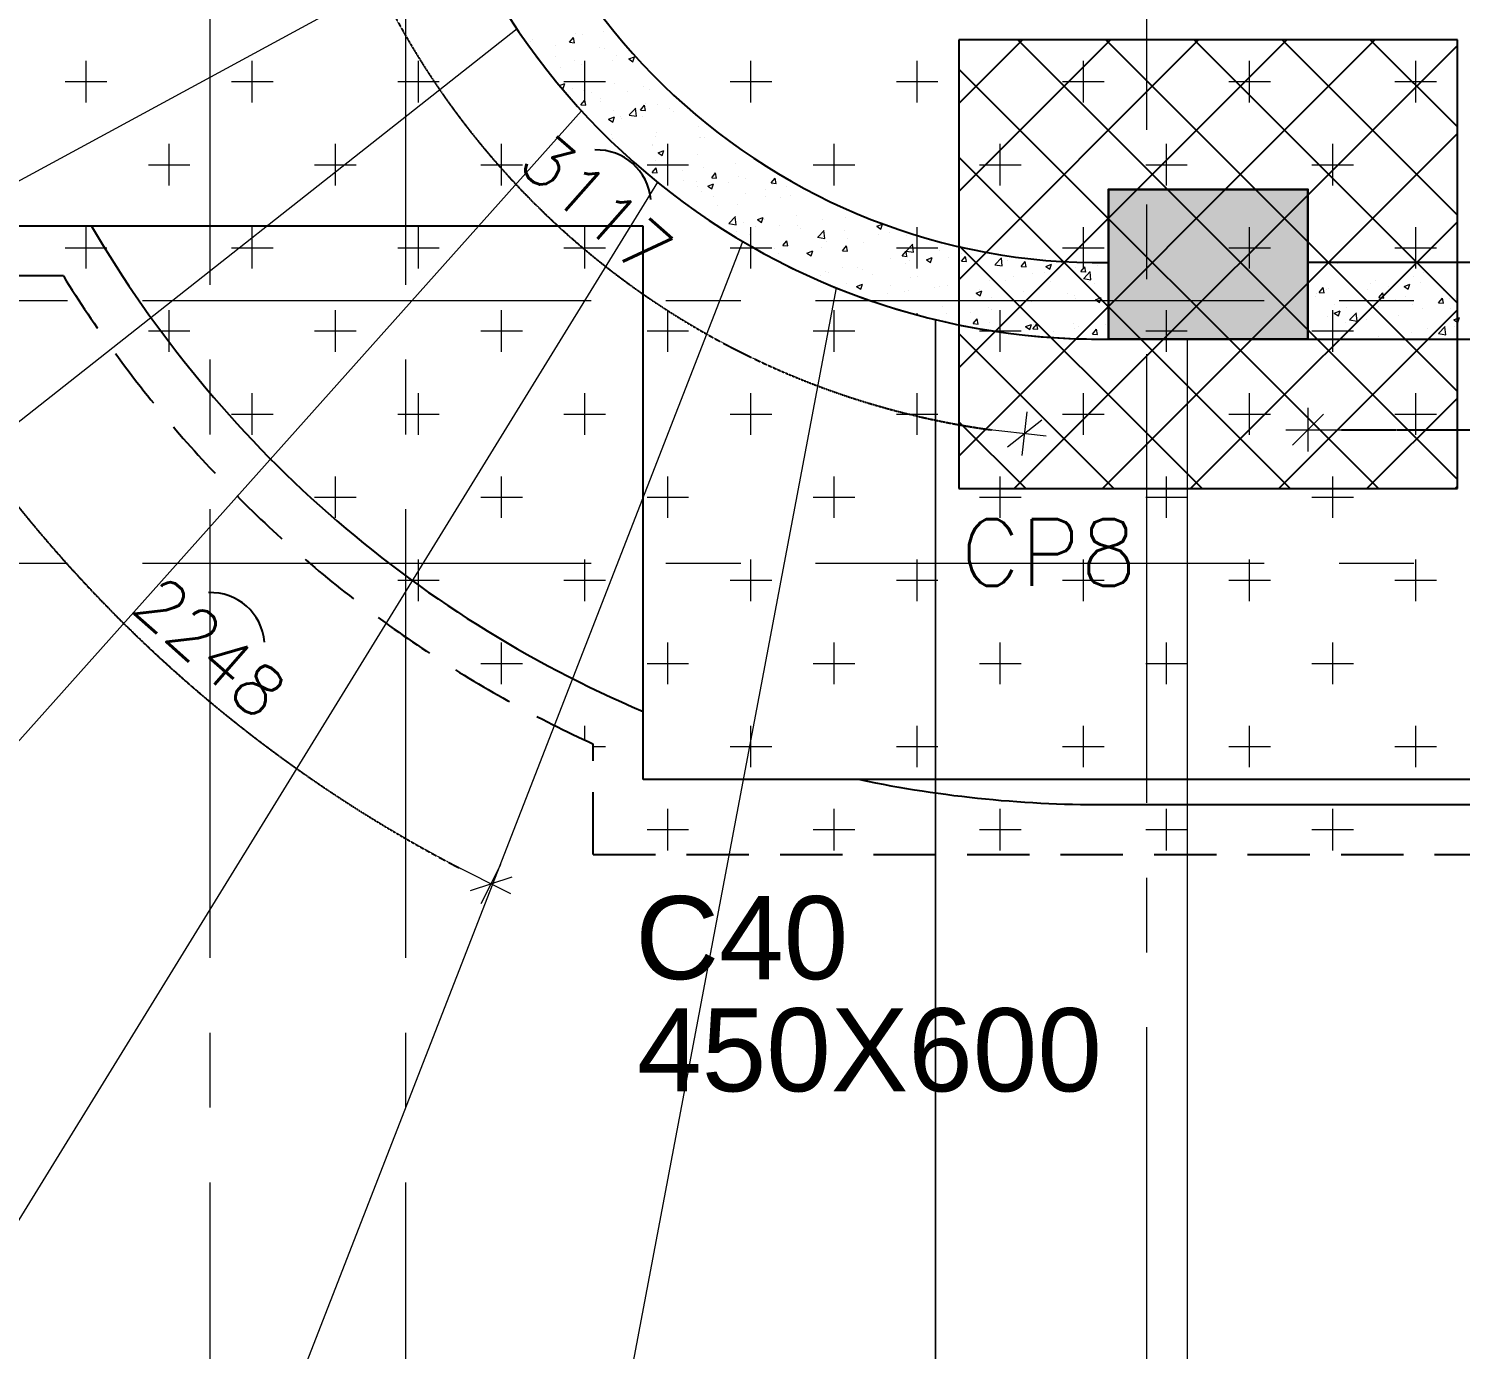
# Model space of a CAD drawing. Header units: inches. Extents: x 1472972 to 1563198, y -500444 to -382436.
# Drawn here: x 1494640 to 1498947, y -426063 to -422091 of the extents above; entities that cross this region are included whole.
import ezdxf
from ezdxf.enums import TextEntityAlignment as Align

# ---------------------------------------------------------------- set-up
doc = ezdxf.new("R2010")
doc.units = ezdxf.units.IN
doc.header["$MEASUREMENT"] = 0
for name, pattern in [('( Hidden )', [0.375, 0.25, -0.125]), ('CONTINOUS', [0]), ('DOT', [0.25, 0, -0.25]), ('HIDDEN', [0.375, 0.25, -0.125]), ('SKY CITY 100MT BASEMENT AND HP COLUMN GRID$0$CENTER2', [1.125, 0.75, -0.125, 0.125, -0.125])]:
    doc.linetypes.add(name, pattern=pattern)
for name, color, linetype, lineweight in [('HATCH', 7, 'Continuous', 18), ('R C C  HATCH', 8, 'Continuous', 18), ('RAMP', 8, 'Continuous', 9), ('SKY CITY 100MT BASEMENT AND HP COLUMN GRID$0$cen-line', 8, 'SKY CITY 100MT BASEMENT AND HP COLUMN GRID$0$CENTER2', 0)]:
    doc.layers.add(name, color=color, linetype=linetype, lineweight=lineweight)
for name, color, linetype in [('S- COL. UP TO BAS', 6, 'Continuous'), ('S-CAP', 112, 'Continuous'), ('S-CAP HATCH', 8, 'Continuous'), ('S-CAP NO', 112, 'Continuous'), ('S-COL. UP TO BAS. HATCH', 6, 'Continuous'), ('S-COLUMN NO', 7, 'Continuous'), ('S-COLUMN SIZE', 12, 'Continuous'), ('S-DIAPHRAGM WALL', 1, 'Continuous'), ('S-FOOTING', 4, 'Continuous'), ('S-PCC', 7, 'HIDDEN'), ('S-RCC WALL', 6, 'Continuous')]:
    doc.layers.add(name, color=color, linetype=linetype)
doc.styles.add('ARIAL', font='arial.ttf')
doc.styles.add('Roman', font='romans')
doc.styles.add('ROMANSE', font='romans.shx', dxfattribs={"width": 0.85})

# ---------------------------------------------------------------- blocks, each defined once
blk = doc.blocks.new('_Oblique')
at = {"color": 0, "linetype": 'ByBlock', "lineweight": -2}
blk.add_line((-0.5, -0.5), (0.5, 0.5), dxfattribs=at)
blk = doc.blocks.new('VAIS-2020.')
at = {"linetype": 'Continuous', "lineweight": 18, "ltscale": 750}
for p, q in [((0, -0.659), (0, 0.659)), ((0.659, 0), (-1.318, 0))]:
    blk.add_line(p, q, dxfattribs=at)
at = {"linetype": 'Continuous', "lineweight": 18, "ltscale": 750, "xscale": 0.9322988575902479, "yscale": 0.9322988575902479, "zscale": 0.9322988575902479, "rotation": 180}
blk.add_blockref('_Oblique', (0, 0), dxfattribs=at)

msp = doc.modelspace()

# ---------------------------------------------------------------- hatches: boundary and pattern name
at = {"layer": 'RAMP'}
h = msp.add_hatch(dxfattribs=at)
h.set_pattern_fill('ANSI31', color=8, scale=7500, angle=45)
edge = h.paths.add_edge_path()
edge.add_line((1497367.8, -429124.4), (1505554.9, -429124.4))
edge.add_line((1505554.9, -429124.4), (1505554.9, -423024.4))
edge.add_line((1505554.9, -423024.4), (1497887.9, -423024.4))
edge.add_arc((1497862.9, -420909.5), 2115.1, 256.4614, 270.6758, ccw=False)
edge.add_line((1497367.8, -422965.8), (1497367.8, -429124.4))
at = {"layer": 'S-COL. UP TO BAS. HATCH'}
h = msp.add_hatch(color=6, dxfattribs=at)
h.dxf.hatch_style = 1
h.paths.add_polyline_path([(1497887.9, -423024.4), (1497887.9, -422574.4), (1498487.9, -422574.4), (1498487.9, -423024.4)])
at = {"layer": 'S-DIAPHRAGM WALL', "true_color": 0x828282}
h = msp.add_hatch(color=8, dxfattribs=at)
h.dxf.hatch_style = 1
h.paths.add_polyline_path([(1476764.5, -386180.6), (1477769.1, -460913.6), (1517028.6, -460913.6), (1517028.6, -420907.7), (1519026.1, -420907.7), (1519026.1, -386180.6)], flags=16)
h.paths.add_polyline_path([(1476156.4, -385580.6), (1477177.1, -461513.6), (1517628.6, -461513.6), (1517628.6, -421507.7), (1519626.1, -421507.7), (1519626.1, -385580.6)])

# ---------------------------------------------------------------- linework, layer by layer
at = {"layer": 'HATCH', "color": 8, "linetype": 'Continuous'}
for p, q in [((1494812.5, -422312.5), (1494812.5, -422187.5)), ((1495312.5, -422312.5), (1495312.5, -422187.5)), ((1495812.5, -422312.5), (1495812.5, -422187.5)), ((1496312.5, -422312.5), (1496312.5, -422187.5)), ((1496812.5, -422312.5), (1496812.5, -422187.5)), ((1497312.5, -422312.5), (1497312.5, -422187.5)), ((1497812.5, -422312.5), (1497812.5, -422187.5)), ((1498312.5, -422312.5), (1498312.5, -422187.5)), ((1498812.5, -422312.5), (1498812.5, -422187.5)), ((1494750, -422250), (1494875, -422250)), ((1495250, -422250), (1495375, -422250)), ((1495750, -422250), (1495875, -422250)), ((1496250, -422250), (1496375, -422250)), ((1496750, -422250), (1496875, -422250)), ((1497250, -422250), (1497375, -422250)), ((1497750, -422250), (1497875, -422250)), ((1498250, -422250), (1498375, -422250)), ((1498750, -422250), (1498875, -422250)), ((1495062.5, -422562.5), (1495062.5, -422437.5)), ((1495562.5, -422562.5), (1495562.5, -422437.5)), ((1496062.5, -422562.5), (1496062.5, -422437.5)), ((1496562.5, -422562.5), (1496562.5, -422437.5)), ((1497062.5, -422562.5), (1497062.5, -422437.5)), ((1497562.5, -422562.5), (1497562.5, -422437.5)), ((1498062.5, -422562.5), (1498062.5, -422437.5)), ((1498562.5, -422562.5), (1498562.5, -422437.5)), ((1495000, -422500), (1495125, -422500)), ((1495500, -422500), (1495625, -422500)), ((1496000, -422500), (1496125, -422500)), ((1496500, -422500), (1496625, -422500)), ((1497000, -422500), (1497125, -422500)), ((1497500, -422500), (1497625, -422500)), ((1498000, -422500), (1498125, -422500)), ((1498500, -422500), (1498625, -422500)), ((1494812.5, -422812.5), (1494812.5, -422687.5)), ((1495312.5, -422812.5), (1495312.5, -422687.5)), ((1495812.5, -422812.5), (1495812.5, -422687.5)), ((1496312.5, -422812.5), (1496312.5, -422687.5)), ((1496812.5, -422812.5), (1496812.5, -422687.5)), ((1497312.5, -422812.5), (1497312.5, -422687.5)), ((1497812.5, -422812.5), (1497812.5, -422687.5)), ((1498312.5, -422812.5), (1498312.5, -422687.5)), ((1498812.5, -422812.5), (1498812.5, -422687.5)), ((1494750, -422750), (1494875, -422750)), ((1495250, -422750), (1495375, -422750)), ((1495750, -422750), (1495875, -422750)), ((1496250, -422750), (1496375, -422750)), ((1496750, -422750), (1496875, -422750)), ((1497250, -422750), (1497375, -422750)), ((1497750, -422750), (1497875, -422750)), ((1498250, -422750), (1498375, -422750)), ((1498750, -422750), (1498875, -422750)), ((1495062.5, -423062.5), (1495062.5, -422937.5)), ((1495562.5, -423062.5), (1495562.5, -422937.5)), ((1496062.5, -423062.5), (1496062.5, -422937.5)), ((1496562.5, -423062.5), (1496562.5, -422937.5)), ((1497062.5, -423062.5), (1497062.5, -422937.5)), ((1497562.5, -423062.5), (1497562.5, -422937.5)), ((1498062.5, -423062.5), (1498062.5, -422937.5)), ((1498562.5, -423062.5), (1498562.5, -422937.5)), ((1495000, -423000), (1495125, -423000)), ((1495500, -423000), (1495625, -423000)), ((1496000, -423000), (1496125, -423000)), ((1496500, -423000), (1496625, -423000)), ((1497000, -423000), (1497125, -423000)), ((1497500, -423000), (1497625, -423000)), ((1498000, -423000), (1498125, -423000)), ((1498500, -423000), (1498625, -423000)), ((1495312.5, -423312.5), (1495312.5, -423187.5)), ((1495812.5, -423312.5), (1495812.5, -423187.5)), ((1496312.5, -423312.5), (1496312.5, -423187.5)), ((1496812.5, -423312.5), (1496812.5, -423187.5)), ((1497312.5, -423312.5), (1497312.5, -423187.5)), ((1497812.5, -423312.5), (1497812.5, -423187.5)), ((1498312.5, -423312.5), (1498312.5, -423187.5)), ((1498812.5, -423312.5), (1498812.5, -423187.5)), ((1495250, -423250), (1495375, -423250)), ((1495750, -423250), (1495875, -423250)), ((1496250, -423250), (1496375, -423250)), ((1496750, -423250), (1496875, -423250)), ((1497250, -423250), (1497375, -423250)), ((1497750, -423250), (1497875, -423250)), ((1498250, -423250), (1498375, -423250)), ((1498750, -423250), (1498875, -423250)), ((1495562.5, -423562.5), (1495562.5, -423437.5)), ((1496062.5, -423562.5), (1496062.5, -423437.5)), ((1496562.5, -423562.5), (1496562.5, -423437.5)), ((1497062.5, -423562.5), (1497062.5, -423437.5)), ((1497562.5, -423562.5), (1497562.5, -423437.5)), ((1498062.5, -423562.5), (1498062.5, -423437.5)), ((1498562.5, -423562.5), (1498562.5, -423437.5)), ((1495500, -423500), (1495625, -423500)), ((1496000, -423500), (1496125, -423500)), ((1496500, -423500), (1496625, -423500)), ((1497000, -423500), (1497125, -423500)), ((1497500, -423500), (1497625, -423500)), ((1498000, -423500), (1498125, -423500)), ((1498500, -423500), (1498625, -423500)), ((1495812.5, -423812.5), (1495812.5, -423687.5)), ((1496312.5, -423812.5), (1496312.5, -423687.5)), ((1496812.5, -423812.5), (1496812.5, -423687.5)), ((1497312.5, -423812.5), (1497312.5, -423687.5)), ((1497812.5, -423812.5), (1497812.5, -423687.5)), ((1498312.5, -423812.5), (1498312.5, -423687.5)), ((1498812.5, -423812.5), (1498812.5, -423687.5)), ((1495750, -423750), (1495875, -423750)), ((1496250, -423750), (1496375, -423750)), ((1496750, -423750), (1496875, -423750)), ((1497250, -423750), (1497375, -423750)), ((1497750, -423750), (1497875, -423750)), ((1498250, -423750), (1498375, -423750)), ((1498750, -423750), (1498875, -423750)), ((1496062.5, -424062.5), (1496062.5, -423937.5)), ((1496562.5, -424062.5), (1496562.5, -423937.5)), ((1497062.5, -424062.5), (1497062.5, -423937.5)), ((1497562.5, -424062.5), (1497562.5, -423937.5)), ((1498062.5, -424062.5), (1498062.5, -423937.5)), ((1498562.5, -424062.5), (1498562.5, -423937.5)), ((1496000, -424000), (1496125, -424000)), ((1496500, -424000), (1496625, -424000)), ((1497000, -424000), (1497125, -424000)), ((1497500, -424000), (1497625, -424000)), ((1498000, -424000), (1498125, -424000)), ((1498500, -424000), (1498625, -424000)), ((1496312.5, -424230.5), (1496312.5, -424187.5)), ((1496812.5, -424312.5), (1496812.5, -424187.5)), ((1497312.5, -424312.5), (1497312.5, -424187.5)), ((1497812.5, -424312.5), (1497812.5, -424187.5)), ((1498312.5, -424312.5), (1498312.5, -424187.5)), ((1498812.5, -424312.5), (1498812.5, -424187.5)), ((1496337.9, -424250), (1496375, -424250)), ((1496750, -424250), (1496875, -424250)), ((1497250, -424250), (1497375, -424250)), ((1497750, -424250), (1497875, -424250)), ((1498250, -424250), (1498375, -424250)), ((1498750, -424250), (1498875, -424250)), ((1496562.5, -424562.5), (1496562.5, -424437.5)), ((1497062.5, -424562.5), (1497062.5, -424437.5)), ((1497562.5, -424562.5), (1497562.5, -424437.5)), ((1498062.5, -424562.5), (1498062.5, -424437.5)), ((1498562.5, -424562.5), (1498562.5, -424437.5)), ((1496500, -424500), (1496625, -424500)), ((1497000, -424500), (1497125, -424500)), ((1497500, -424500), (1497625, -424500)), ((1498000, -424500), (1498125, -424500)), ((1498500, -424500), (1498625, -424500))]:
    msp.add_line(p, q, dxfattribs=at)
at = {"layer": 'R C C  HATCH', "linetype": 'Continuous'}
for p, q in [((1496148, -422128.3), (1496148, -422128.3)), ((1496155, -422122.2), (1496155, -422122.2)), ((1496266.4, -422131.7), (1496278.4, -422117.3)), ((1496281.3, -422133), (1496278.4, -422117.3)), ((1496283.3, -422104.6), (1496283.3, -422104.6)), ((1496305.8, -422107.5), (1496305.8, -422107.5)), ((1496368.4, -422099.3), (1496368.4, -422099.3)), ((1496223.8, -422142), (1496223.8, -422142)), ((1496266.4, -422131.7), (1496281.3, -422133)), ((1496357.3, -422147.6), (1496357.3, -422147.6)), ((1496370.9, -422150.9), (1496370.9, -422150.9)), ((1496406.6, -422171.8), (1496406.6, -422171.8)), ((1496225.1, -422175.9), (1496225.1, -422175.9)), ((1496240.1, -422206.1), (1496240.1, -422206.1)), ((1496280.3, -422187.8), (1496280.3, -422187.8)), ((1496302.7, -422197.9), (1496302.7, -422197.9)), ((1496397.4, -422185.4), (1496397.4, -422185.4)), ((1496445, -422181.8), (1496462.5, -422175.1)), ((1496445, -422181.8), (1496457.4, -422190.2)), ((1496457.4, -422190.2), (1496462.5, -422175.1)), ((1496236.6, -422261.8), (1496252.4, -422255.7)), ((1496247.4, -422270.8), (1496252.4, -422255.7)), ((1496403.5, -422255), (1496403.5, -422255)), ((1496240.1, -422265.9), (1496247.4, -422270.8)), ((1496277.2, -422271), (1496277.2, -422271)), ((1496308.6, -422275.4), (1496308.6, -422275.4)), ((1496331.6, -422284), (1496331.6, -422284)), ((1496360.5, -422300.1), (1496360.5, -422300.1)), ((1496442.1, -422281), (1496442.1, -422281)), ((1496489.5, -422263.2), (1496489.5, -422263.2)), ((1496506.3, -422275), (1496506.3, -422275)), ((1496575.5, -422286.6), (1496575.5, -422286.6)), ((1496301.1, -422319.7), (1496313.1, -422305.4)), ((1496301.1, -422319.7), (1496316, -422321)), ((1496316, -422321.1), (1496313.1, -422305.4)), ((1496361.3, -422308.9), (1496361.3, -422308.9)), ((1496400.5, -422338.2), (1496400.5, -422338.2)), ((1496446.6, -422350), (1496466.1, -422329.7)), ((1496468.2, -422354.1), (1496465.4, -422330.3)), ((1496480.4, -422335.4), (1496492.4, -422321.1)), ((1496480.4, -422335.4), (1496495.3, -422336.7)), ((1496495.3, -422336.8), (1496492.4, -422321.1)), ((1496494.8, -422314.6), (1496494.8, -422314.6)), ((1496530.3, -422319.5), (1496530.3, -422319.5)), ((1496566.2, -422329.9), (1496566.2, -422329.9)), ((1496581, -422341.1), (1496581, -422341.1)), ((1496384.2, -422363.1), (1496401.7, -422356.4)), ((1496384.2, -422363.1), (1496396.6, -422371.5)), ((1496396.6, -422371.5), (1496401.7, -422356.4)), ((1496420.4, -422355), (1496420.4, -422355)), ((1496423.7, -422361.8), (1496423.7, -422361.8)), ((1496446, -422350.7), (1496468.2, -422354.1)), ((1496486.3, -422353.6), (1496486.3, -422353.6)), ((1496655.7, -422385.1), (1496655.7, -422385.1)), ((1496392.3, -422408.1), (1496392.3, -422408.1)), ((1496397.4, -422421.5), (1496397.4, -422421.5)), ((1496525.8, -422413.7), (1496525.8, -422413.7)), ((1496527.3, -422402.7), (1496527.3, -422402.7)), ((1496659.2, -422419.4), (1496659.2, -422419.4)), ((1496661.7, -422417.4), (1496661.7, -422417.4)), ((1496673.1, -422418.9), (1496673.1, -422418.9)), ((1496420.5, -422452.2), (1496420.5, -422452.2)), ((1496515.2, -422439.7), (1496515.2, -422439.7)), ((1496515.9, -422442.5), (1496515.9, -422442.5)), ((1496533.4, -422463.8), (1496550.9, -422457)), ((1496533.4, -422463.8), (1496545.8, -422472.1)), ((1496545.8, -422472.1), (1496550.9, -422457)), ((1496652.6, -422468.3), (1496652.6, -422468.3)), ((1496778.9, -422452.3), (1496778.9, -422452.3)), ((1496515.1, -422523.5), (1496527.1, -422509.1)), ((1496524.3, -422485.9), (1496524.3, -422485.9)), ((1496530, -422524.8), (1496527.1, -422509.1)), ((1496607.3, -422517.5), (1496607.3, -422517.5)), ((1496669.9, -422509.3), (1496669.9, -422509.3)), ((1496764.6, -422496.8), (1496764.6, -422496.8)), ((1496515.1, -422523.5), (1496530, -422524.8)), ((1496610.6, -422547.1), (1496610.6, -422547.1)), ((1496649.6, -422551.6), (1496649.6, -422551.6)), ((1496682.6, -422564.4), (1496700.1, -422557.7)), ((1496694.4, -422539.2), (1496706.4, -422524.8)), ((1496694.4, -422539.2), (1496709.3, -422540.5)), ((1496695, -422572.8), (1496700.1, -422557.7)), ((1496709.3, -422540.5), (1496706.4, -422524.8)), ((1496744, -422552.7), (1496744, -422552.7)), ((1496775.8, -422535.6), (1496775.8, -422535.6)), ((1496797.2, -422541.6), (1496797.2, -422541.6)), ((1496873.7, -422554.9), (1496885.7, -422540.5)), ((1496873.7, -422554.9), (1496888.6, -422556.2)), ((1496877.5, -422558.4), (1496877.5, -422558.4)), ((1496888.6, -422556.2), (1496885.7, -422540.5)), ((1496651.4, -422566.6), (1496651.4, -422566.6)), ((1496663.3, -422580.7), (1496663.3, -422580.7)), ((1496682.6, -422564.4), (1496695.1, -422572.8)), ((1496698.8, -422595.4), (1496698.8, -422595.4)), ((1496796.7, -422586.3), (1496796.7, -422586.3)), ((1496856.7, -422574.7), (1496856.7, -422574.7)), ((1496857.1, -422596.5), (1496857.1, -422596.5)), ((1496902.7, -422600), (1496902.7, -422600)), ((1496919.3, -422566.4), (1496919.3, -422566.4)), ((1496930.2, -422592), (1496930.2, -422592)), ((1496604.1, -422607.9), (1496604.1, -422607.9)), ((1496646.5, -422634.8), (1496646.5, -422634.8)), ((1496711.3, -422621.5), (1496711.3, -422621.5)), ((1496772.8, -422618.8), (1496772.8, -422618.8)), ((1496745.9, -422676.9), (1496768.1, -422680.4)), ((1496746.5, -422676.3), (1496766, -422656)), ((1496768.1, -422680.4), (1496765.4, -422656.6)), ((1496790.9, -422673.3), (1496790.9, -422673.3)), ((1496827.7, -422685.5), (1496827.7, -422685.5)), ((1496831.8, -422665.1), (1496849.4, -422658.3)), ((1496831.8, -422665.1), (1496844.3, -422673.5)), ((1496844.3, -422673.5), (1496849.3, -422658.3)), ((1496853.5, -422665), (1496853.5, -422665)), ((1496899.6, -422683.3), (1496899.6, -422683.3)), ((1496948.2, -422652.6), (1496948.2, -422652.6)), ((1496952.6, -422684), (1496952.6, -422684)), ((1497028, -422665.7), (1497028, -422665.7)), ((1497098.4, -422658.9), (1497098.4, -422658.9)), ((1497191.1, -422685.1), (1497208.6, -422678.4)), ((1497191.1, -422685.1), (1497203.6, -422693.5)), ((1497203.5, -422693.5), (1497208.6, -422678.4)), ((1496769.8, -422702), (1496769.8, -422702)), ((1496806.8, -422709), (1496806.8, -422709)), ((1496908.4, -422742.9), (1496920.4, -422728.5)), ((1496923.3, -422744.2), (1496920.4, -422728.6)), ((1496961.2, -422691.1), (1496961.2, -422691.1)), ((1497012.7, -422718.3), (1497035, -422721.8)), ((1497013.4, -422717.7), (1497032.8, -422697.4)), ((1497034.9, -422721.8), (1497032.2, -422698)), ((1497040.3, -422730.4), (1497040.3, -422730.4)), ((1497094.6, -422696.7), (1497094.6, -422696.7)), ((1497102.9, -422722.1), (1497102.9, -422722.1)), ((1497151.2, -422732.9), (1497151.2, -422732.9)), ((1497197.6, -422709.7), (1497197.6, -422709.7)), ((1497228.1, -422702.4), (1497228.1, -422702.4)), ((1497281.1, -422714.1), (1497281.1, -422714.1)), ((1496882.4, -422751.2), (1496882.4, -422751.2)), ((1496896.6, -422766.5), (1496896.6, -422766.5)), ((1496908.4, -422742.9), (1496923.3, -422744.2)), ((1496981.1, -422765.7), (1496998.6, -422759)), ((1496981.1, -422765.7), (1496993.5, -422774.1)), ((1496993.5, -422774.1), (1496998.6, -422759)), ((1497024.9, -422748.9), (1497024.9, -422748.9)), ((1497087.7, -422758.6), (1497099.7, -422744.2)), ((1497087.7, -422758.6), (1497102.6, -422759.9)), ((1497102.6, -422759.9), (1497099.7, -422744.2)), ((1497267, -422774.3), (1497279.1, -422759.9)), ((1497267, -422774.3), (1497282, -422775.6)), ((1497281.9, -422775.6), (1497279, -422759.9)), ((1497279.5, -422759.7), (1497301.8, -422763.2)), ((1497280.2, -422759), (1497299.6, -422738.7)), ((1497301.8, -422763.1), (1497299, -422739.4)), ((1497379.6, -422758), (1497379.6, -422758)), ((1497446.3, -422790), (1497458.4, -422775.6)), ((1497447, -422766.8), (1497447, -422766.8)), ((1497461.3, -422791.3), (1497458.4, -422775.6)), ((1497088, -422808.1), (1497088, -422808.1)), ((1497131.8, -422808.3), (1497131.8, -422808.3)), ((1497148.2, -422816.1), (1497148.2, -422816.1)), ((1497233.8, -422783.1), (1497233.8, -422783.1)), ((1497278, -422797.4), (1497278, -422797.4)), ((1497289.7, -422787.5), (1497289.7, -422787.5)), ((1497340.4, -422785.7), (1497357.9, -422779)), ((1497340.4, -422785.7), (1497352.8, -422794.1)), ((1497352.3, -422779.2), (1497352.3, -422779.2)), ((1497352.8, -422794.1), (1497357.8, -422779)), ((1497406.4, -422779.8), (1497406.4, -422779.8)), ((1497439.5, -422812.9), (1497439.5, -422812.9)), ((1497446.3, -422790), (1497461.3, -422791.3)), ((1497546.3, -422801.1), (1497568.6, -422804.5)), ((1497547, -422800.4), (1497566.5, -422780.1)), ((1497568.6, -422804.5), (1497565.8, -422780.8)), ((1497585.3, -422787.9), (1497585.3, -422787.9)), ((1497625.6, -422805.7), (1497637.7, -422791.3)), ((1497625.6, -422805.7), (1497640.6, -422807)), ((1497640.6, -422807), (1497637.7, -422791.3)), ((1497699.6, -422805.8), (1497717.1, -422799)), ((1497699.6, -422805.8), (1497712.1, -422814.2)), ((1497712.1, -422814.2), (1497717.1, -422799)), ((1497787.8, -422810.6), (1497787.8, -422810.6)), ((1497805, -422821.3), (1497817, -422807)), ((1497819.9, -422822.7), (1497817, -422807)), ((1497854.3, -422803.1), (1497854.3, -422803.1)), ((1498576.1, -422798), (1498576.1, -422798)), ((1497021.9, -422832.1), (1497021.9, -422832.1)), ((1497037.2, -422820.7), (1497037.2, -422820.7)), ((1497046, -422824.5), (1497046, -422824.5)), ((1497098.7, -422858.1), (1497098.7, -422858.1)), ((1497130.3, -422866.4), (1497147.8, -422859.7)), ((1497142.7, -422874.8), (1497147.8, -422859.7)), ((1497179.4, -422830.1), (1497179.4, -422830.1)), ((1497293.7, -422838), (1497293.7, -422838)), ((1497312.9, -422835.8), (1497312.9, -422835.8)), ((1497446.3, -422841.4), (1497446.3, -422841.4)), ((1497529.6, -422847), (1497529.6, -422847)), ((1497539.1, -422844.6), (1497539.1, -422844.6)), ((1497579.8, -422847), (1497579.8, -422847)), ((1497601.7, -422836.4), (1497601.7, -422836.4)), ((1497659.5, -422828.2), (1497659.5, -422828.2)), ((1497696.4, -422823.9), (1497696.4, -422823.9)), ((1497713.2, -422852.7), (1497713.2, -422852.7)), ((1497805, -422821.3), (1497819.9, -422822.6)), ((1497813.2, -422842.5), (1497835.4, -422845.9)), ((1497813.8, -422841.8), (1497833.3, -422821.5)), ((1497826.6, -422850.4), (1497826.6, -422850.4)), ((1497835.4, -422845.9), (1497832.6, -422822.2)), ((1497846.7, -422858.3), (1497846.7, -422858.3)), ((1498677, -422856.4), (1498677, -422856.4)), ((1498691.1, -422849.4), (1498691.1, -422849.4)), ((1498777.5, -422865.8), (1498795, -422859.1)), ((1498789.9, -422874.2), (1498795, -422859.1)), ((1498806.8, -422837.6), (1498806.8, -422837.6)), ((1498825.5, -422855.1), (1498825.5, -422855.1)), ((1498836.9, -422824.3), (1498836.9, -422824.3)), ((1498935.2, -422820), (1498935.2, -422820)), ((1497130.3, -422866.4), (1497142.7, -422874.8)), ((1497147.9, -422863), (1497147.9, -422863)), ((1497224, -422886.1), (1497224, -422886.1)), ((1497232.1, -422863.7), (1497232.1, -422863.7)), ((1497275, -422880.6), (1497275, -422880.6)), ((1497286.5, -422877.8), (1497286.5, -422877.8)), ((1497365.6, -422869.3), (1497365.6, -422869.3)), ((1497381.2, -422865.4), (1497381.2, -422865.4)), ((1497403.3, -422863), (1497403.3, -422863)), ((1497489.6, -422886.4), (1497507.1, -422879.7)), ((1497489.6, -422886.4), (1497502, -422894.8)), ((1497499, -422875), (1497499, -422875)), ((1497502, -422894.8), (1497507.1, -422879.7)), ((1497535, -422900.4), (1497535, -422900.4)), ((1497632.5, -422880.6), (1497632.5, -422880.6)), ((1497680.8, -422875.4), (1497680.8, -422875.4)), ((1497766, -422886.3), (1497766, -422886.3)), ((1497784.8, -422893.8), (1497784.8, -422893.8)), ((1497788.5, -422901.7), (1497788.5, -422901.7)), ((1497848.9, -422906.4), (1497866.4, -422899.7)), ((1497851.1, -422893.5), (1497851.1, -422893.5)), ((1497861.3, -422914.8), (1497866.4, -422899.7)), ((1498510.3, -422896.6), (1498510.3, -422896.6)), ((1498514, -422886.5), (1498514, -422886.5)), ((1498522.2, -422884.1), (1498534.3, -422869.7)), ((1498522.2, -422884.1), (1498537.2, -422885.4)), ((1498537.1, -422885.4), (1498534.3, -422869.7)), ((1498545.3, -422874.4), (1498545.3, -422874.4)), ((1498550.7, -422872.4), (1498550.7, -422872.4)), ((1498647.4, -422892.1), (1498647.4, -422892.1)), ((1498668.2, -422875.8), (1498668.2, -422875.8)), ((1498701.5, -422899.8), (1498713.6, -422885.4)), ((1498701.5, -422899.8), (1498716.5, -422901.1)), ((1498716.5, -422901.1), (1498713.6, -422885.4)), ((1498730.8, -422867.6), (1498730.8, -422867.6)), ((1498751, -422904.3), (1498751, -422904.3)), ((1498777.5, -422865.8), (1498789.9, -422874.2)), ((1498780.9, -422897.8), (1498780.9, -422897.8)), ((1498880.8, -422915.5), (1498892.9, -422901.1)), ((1498895.8, -422916.8), (1498892.9, -422901.1)), ((1498896.8, -422879.2), (1498896.8, -422879.2)), ((1498914.3, -422903.4), (1498914.3, -422903.4)), ((1498932.1, -422903.2), (1498932.1, -422903.2)), ((1497311, -422951.3), (1497313.8, -422948)), ((1497314.5, -422952.2), (1497313.7, -422948)), ((1497389.2, -422925.4), (1497389.2, -422925.4)), ((1497400.3, -422946.2), (1497400.3, -422946.2)), ((1497473.3, -422943.2), (1497473.3, -422943.2)), ((1497526.6, -422930.2), (1497526.6, -422930.2)), ((1497535.9, -422935), (1497535.9, -422935)), ((1497630.6, -422922.5), (1497630.6, -422922.5)), ((1497656.4, -422911.4), (1497656.4, -422911.4)), ((1497848.9, -422906.4), (1497861.3, -422914.8)), ((1498566.7, -422920.1), (1498566.7, -422920.1)), ((1498567.4, -422946.5), (1498584.9, -422939.7)), ((1498567.4, -422946.5), (1498579.9, -422954.9)), ((1498579.8, -422954.9), (1498584.9, -422939.7)), ((1498605.2, -422929.3), (1498605.2, -422929.3)), ((1498614.2, -422965.9), (1498633.7, -422945.6)), ((1498635.8, -422970), (1498633, -422946.3)), ((1498673.9, -422939.6), (1498673.9, -422939.6)), ((1498700.1, -422925.7), (1498700.1, -422925.7)), ((1498803.8, -422920.8), (1498803.8, -422920.8)), ((1498833.6, -422931.4), (1498833.6, -422931.4)), ((1498880.8, -422915.5), (1498895.8, -422916.8)), ((1498917.6, -422932.9), (1498917.6, -422932.9)), ((1497396.6, -422968.5), (1497396.6, -422968.5)), ((1497481, -422978), (1497493.1, -422963.6)), ((1497481, -422978), (1497496, -422979.3)), ((1497495.9, -422979.3), (1497493.1, -422963.7)), ((1497530, -422974.1), (1497530, -422974.1)), ((1497638.8, -422987.1), (1497656.3, -422980.3)), ((1497638.8, -422987.1), (1497651.2, -422995.4)), ((1497651.2, -422995.4), (1497656.3, -422980.3)), ((1497660.3, -422993.7), (1497672.4, -422979.3)), ((1497663.5, -422979.8), (1497663.5, -422979.8)), ((1497675.3, -422995), (1497672.4, -422979.4)), ((1497781.7, -422977.1), (1497781.7, -422977.1)), ((1497797, -422985.4), (1497797, -422985.4)), ((1497880, -422979.6), (1497880, -422979.6)), ((1498547.7, -422955.6), (1498547.7, -422955.6)), ((1498602.4, -422974.4), (1498602.4, -422974.4)), ((1498613.6, -422966.6), (1498635.8, -422970.1)), ((1498665, -422966.2), (1498665, -422966.2)), ((1498759.7, -422953.7), (1498759.7, -422953.7)), ((1498881, -423007.3), (1498900.5, -422987)), ((1498902.6, -423011.4), (1498899.9, -422987.7)), ((1498926.7, -422966.5), (1498944.2, -422959.8)), ((1498926.7, -422966.5), (1498939.1, -422974.9)), ((1498929.1, -422986.5), (1498929.1, -422986.5)), ((1498939.1, -422974.9), (1498944.2, -422959.8)), ((1497653.4, -422994.7), (1497653.4, -422994.7)), ((1497660.3, -422993.7), (1497675.3, -422995)), ((1497722.7, -423000.3), (1497722.7, -423000.3)), ((1497785.3, -422992.1), (1497785.3, -422992.1)), ((1497816.3, -422999.5), (1497816.3, -422999.5)), ((1497839.6, -423009.4), (1497851.7, -422995)), ((1497839.6, -423009.4), (1497854.6, -423010.7)), ((1497854.6, -423010.7), (1497851.7, -422995)), ((1498597.7, -423019.2), (1498597.7, -423019.2)), ((1498670.9, -423022.8), (1498670.9, -423022.8)), ((1498700.7, -423016.8), (1498700.7, -423016.8)), ((1498800.7, -423004.1), (1498800.7, -423004.1)), ((1498846.5, -422991.8), (1498846.5, -422991.8)), ((1498880.4, -423008), (1498902.6, -423011.4)), ((1498914.4, -423023.3), (1498914.4, -423023.3))]:
    msp.add_line(p, q, dxfattribs=at)
at = {"layer": 'RAMP'}
for p, q in [((1488657.9, -425775), (1495953.7, -421819.6)), ((1496109.1, -422091.7), (1488657.9, -427966.6)), ((1490239.9, -429124.4), (1496303, -422337.8)), ((1496531.1, -422552.6), (1492485, -429124.4)), ((1494300.1, -429124.4), (1496788.5, -422731.3)), ((1497069.4, -422870.1), (1495884.9, -429124.4))]:
    msp.add_line(p, q, dxfattribs=at)
at = {"layer": 'RAMP', "color": 8}
msp.add_lwpolyline([(1488657.9, -429124.4), (1497367.8, -429124.4), (1497367.8, -422965.8, -0.136643), (1496376.2, -422413.9, -0.200446), (1495747.9, -420909.5), (1488657.9, -420909.5), (1488657.9, -429124.4)], format="xyb", dxfattribs=at)
msp.add_lwpolyline([(1497367.8, -429124.4), (1505529.9, -429125.2), (1505529.9, -423024.4), (1497887.9, -423024.4, -0.062102), (1497367.8, -422965.8)], format="xyb", close=True, dxfattribs=at)
at = {"layer": 'S- COL. UP TO BAS', "lineweight": 30}
msp.add_lwpolyline([(1497887.9, -423024.4), (1497887.9, -422574.4), (1498487.9, -422574.4), (1498487.9, -423024.4)], close=True, dxfattribs=at)
at = {"layer": 'S-CAP'}
for p, q in [((1498937.9, -422124.4), (1497437.9, -422124.4)), ((1497437.9, -422124.4), (1497437.9, -423474.4)), ((1498937.9, -423474.4), (1498937.9, -422124.4)), ((1497437.9, -423474.4), (1498937.9, -423474.4))]:
    msp.add_line(p, q, dxfattribs=at)
at = {"layer": 'S-CAP HATCH', "color": 8, "linetype": 'Continuous'}
for p, q in [((1498689.6, -422124.4), (1497437.9, -423376.2)), ((1498424.5, -422124.4), (1497437.9, -423111)), ((1498159.3, -422124.4), (1497437.9, -422845.9)), ((1497894.1, -422124.4), (1497437.9, -422580.7)), ((1497629, -422124.4), (1497437.9, -422315.5)), ((1497615.1, -422124.4), (1498937.9, -423447.2)), ((1497880.3, -422124.4), (1498937.9, -423182)), ((1498145.4, -422124.4), (1498937.9, -422916.8)), ((1498410.6, -422124.4), (1498937.9, -422651.7)), ((1498675.7, -422124.4), (1498937.9, -422386.5)), ((1498937.9, -422141.4), (1497604.8, -423474.4)), ((1497437.9, -422212.3), (1498699.9, -423474.4)), ((1498937.9, -422406.5), (1497870, -423474.4)), ((1497437.9, -422477.5), (1498434.8, -423474.4)), ((1498937.9, -422671.7), (1498135.1, -423474.4)), ((1497437.9, -422742.7), (1498169.6, -423474.4)), ((1498937.9, -422936.8), (1498400.3, -423474.4)), ((1497437.9, -423007.8), (1497904.4, -423474.4)), ((1498937.9, -423202), (1498665.5, -423474.4)), ((1497437.9, -423273), (1497639.3, -423474.4)), ((1498937.9, -423467.2), (1498930.6, -423474.4))]:
    msp.add_line(p, q, dxfattribs=at)
at = {"layer": 'S-FOOTING', "linetype": 'CONTINOUS'}
for p, q in [((1496487.9, -422684.5), (1494381.4, -422684.5)), ((1496487.9, -424349.4), (1496487.9, -422684.5)), ((1499887.9, -424349.4), (1496487.9, -424349.4))]:
    msp.add_line(p, q, dxfattribs=at)
at = {"layer": 'S-FOOTING'}
msp.add_line((1497887.9, -424424.4), (1504949.9, -424424.4), dxfattribs=at)
for start, end in [(210.3294, 246.9715), (258.1313, 270.5965)]:
    msp.add_arc((1497862.9, -420909.5), 3515.1, start, end, dxfattribs=at)
at = {"layer": 'S-PCC', "linetype": '( Hidden )', "ltscale": 750}
for p, q in [((1494744.1, -422834.5), (1494231.4, -422834.5)), ((1496337.9, -424574.4), (1496337.9, -424242.2)), ((1496337.9, -424574.4), (1504799.9, -424574.4))]:
    msp.add_line(p, q, dxfattribs=at)
at = {"layer": 'S-PCC', "color": 8, "linetype": 'DOT'}
for p, q in [((1497635.8, -423308.9), (1497635.6, -423309.1)), ((1498487.9, -423296.8), (1498487.9, -423297)), ((1496031.1, -424663.5), (1496030.9, -424663.6))]:
    msp.add_line(p, q, dxfattribs=at)
at = {"layer": 'S-PCC'}
msp.add_line((1498587.9, -423297), (1504829.9, -423297), dxfattribs=at)
for radius, start, end in [(2410.3, 194.7063, 262.2125), (4177.3, 214.6843, 242.6166)]:
    msp.add_arc((1497862.9, -420909.5), radius, start, end, dxfattribs=at)
at = {"layer": 'S-PCC', "color": 7, "linetype": 'Continuous'}
for centre, start, end in [((1496348.7, -422618.6), 4.8566, 92.0622), ((1495187, -423950.1), 5.0476, 92.2533)]:
    msp.add_arc(centre, 163.1, start, end, dxfattribs=at)
at = {"layer": 'S-PCC', "linetype": '( Hidden )', "ltscale": 750}
msp.add_arc((1497862.9, -420909.5), 3665.1, 211.6838, 245.411, dxfattribs=at)
at = {"layer": 'S-RCC WALL'}
for p, q in [((1497887.9, -422794.4), (1497886.5, -422794.4)), ((1497887.9, -422794.4), (1497886.5, -422794.4)), ((1497887.9, -423024.4), (1497887.9, -422794.4)), ((1497887.9, -423024.4), (1497887.9, -422794.4)), ((1504929.9, -422794.4), (1498487.9, -422794.4)), ((1498487.9, -422794.4), (1498487.9, -423024.4)), ((1504929.9, -422794.4), (1498487.9, -422794.4)), ((1498487.9, -422794.4), (1498487.9, -423024.4)), ((1498487.9, -423024.4), (1504929.9, -423024.4)), ((1498487.9, -423024.4), (1504929.9, -423024.4))]:
    msp.add_line(p, q, dxfattribs=at)
for radius, start, end in [(1885.1, 183.4976, 270.7159), (1885.1, 183.4976, 270.7159), (2115.1, 186.2429, 270.6758), (2115.1, 186.2429, 270.6758)]:
    msp.add_arc((1497862.9, -420909.5), radius, start, end, dxfattribs=at)
at = {"layer": 'SKY CITY 100MT BASEMENT AND HP COLUMN GRID$0$cen-line', "color": 8, "ltscale": 1800}
for p, q in [((1495184.4, -383036.2), (1495184.4, -462083.8)), ((1495772.9, -383036.2), (1495772.9, -462083.8)), ((1498002.9, -416994.6), (1498002.9, -431374.4)), ((1520631.8, -422909.4), (1473571.7, -422909.4)), ((1520631.8, -423699.4), (1473571.7, -423699.4))]:
    msp.add_line(p, q, dxfattribs=at)

# ---------------------------------------------------------------- block references
at = {"layer": 'S-PCC', "xscale": 100, "yscale": 100, "zscale": 100}
for p, rotation in [((1497635.6, -423309.1), 353.4011702466019), ((1498487.9, -423297), 180), ((1496030.9, -424663.6), 333.3024189933614)]:
    msp.add_blockref('VAIS-2020.', p, dxfattribs=dict(at, rotation=rotation))

# ---------------------------------------------------------------- texts
at = {"layer": 'S-CAP NO', "ltscale": 50, "style": 'ROMANSE'}
msp.add_text('CP8', height=200, dxfattribs=at).set_placement((1497708.7, -423666.5), align=Align.MIDDLE)
at = {"layer": 'S-COLUMN NO', "linetype": 'CONTINOUS', "style": 'ARIAL'}
msp.add_text('C40', height=250, dxfattribs=at).set_placement((1496464.6, -424949.9))
at = {"layer": 'S-COLUMN SIZE', "linetype": 'CONTINOUS', "style": 'ARIAL'}
msp.add_text('450X600', height=250, dxfattribs=at).set_placement((1496470.2, -425287.3))
at = {"layer": 'S-PCC', "color": 7, "char_height": 150, "attachment_point": 5, "style": 'Roman'}
for s, insert, rotation in [('3117', (1496347.4, -422620), 318.4594), ('2248', (1495185.8, -423951.5), 318.6504)]:
    msp.add_mtext(s, dxfattribs=dict(at, insert=insert, rotation=rotation))

doc.saveas('drawing.dxf')
